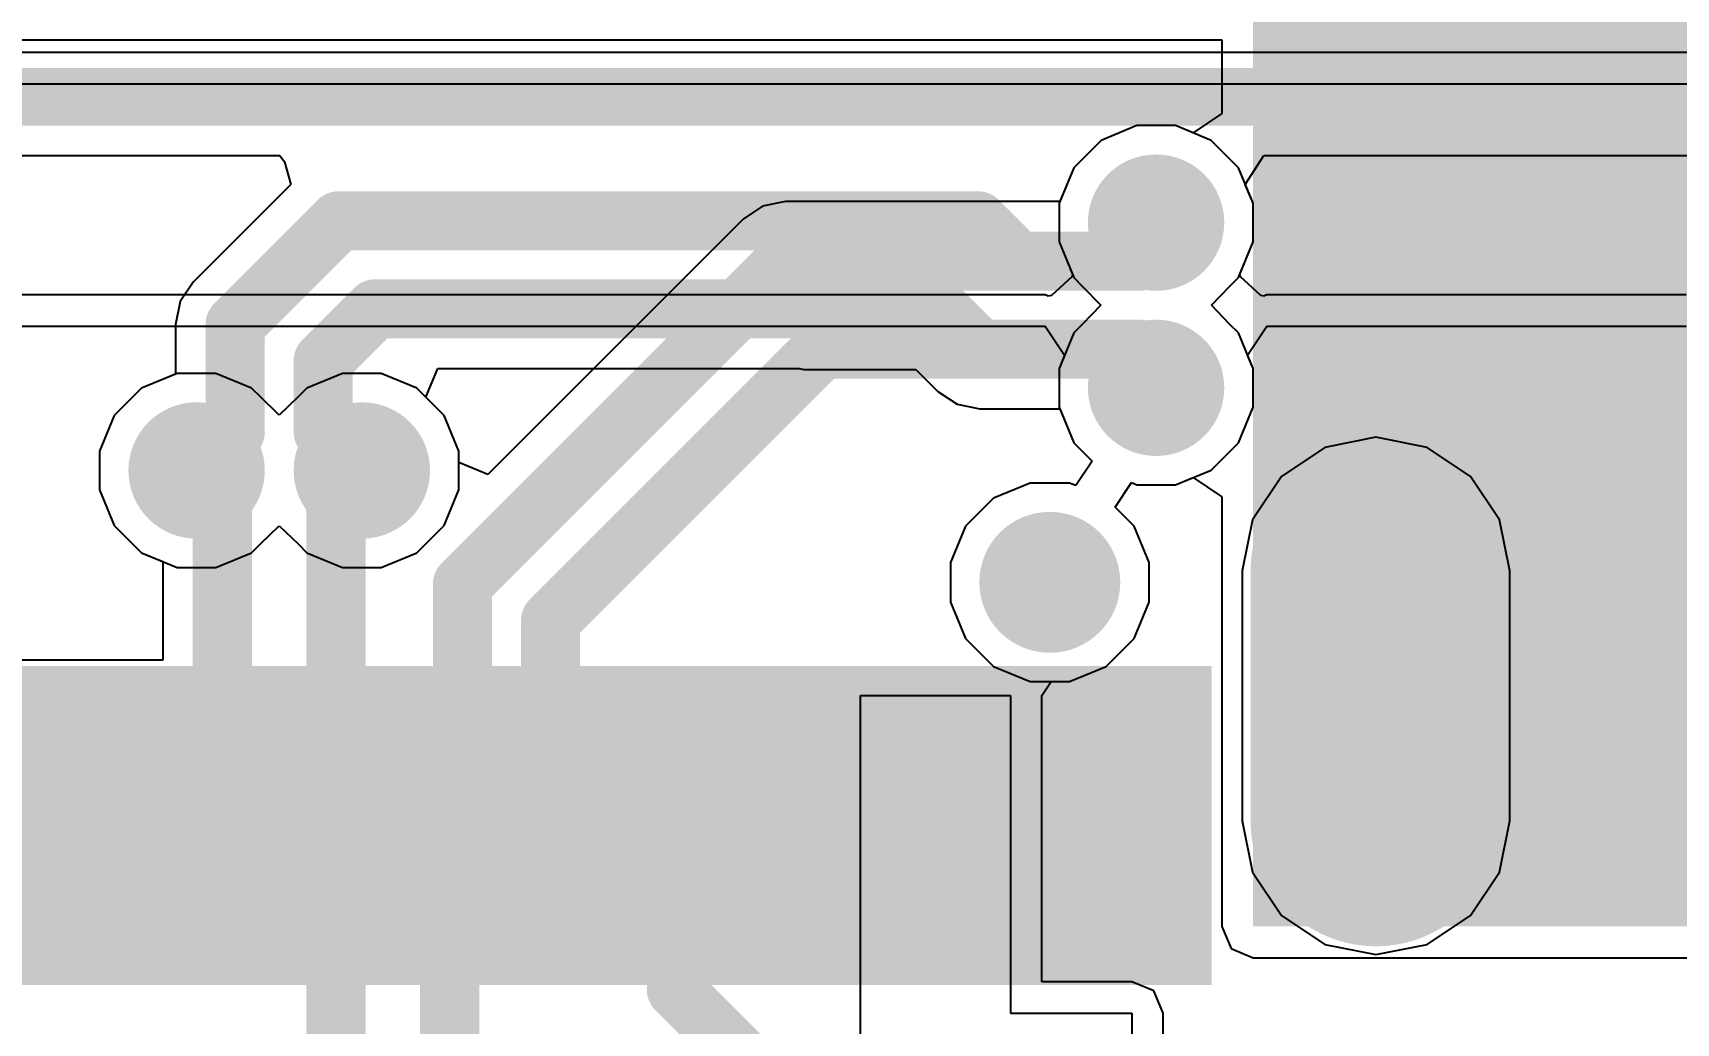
# Model space of a CAD drawing. Header units: inches. Extents: x -4.4 to 45.3, y -0.3 to 53.7.
# Drawn here: x 20.92 to 28.15, y 42.81 to 47.16 of the extents above; entities that cross this region are included whole.
import ezdxf

# ---------------------------------------------------------------- set-up
doc = ezdxf.new("R2010")
doc.units = ezdxf.units.IN
for name, color, linetype in [('Bottom Layer', 5, 'Continuous'), ('Bottom Solder', 6, 'Continuous'), ('Multi-Layer', 9, 'Continuous'), ('Pad Holes', 156, 'Continuous'), ('Signal_1', 16, 'Continuous'), ('Signal_2', 76, 'Continuous'), ('Top Layer', 1, 'Continuous'), ('Top Overlay', 2, 'Continuous'), ('Top Paste', 8, 'Continuous'), ('Top Solder', 216, 'Continuous'), ('Via Holes', 16, 'Continuous')]:
    doc.layers.add(name, color=color, linetype=linetype)
doc.styles.add('Arial', font='', dxfattribs={"height": 0.2})
doc.styles.get('Arial').set_extended_font_data('Arial')

# ---------------------------------------------------------------- blocks, each defined once
blk = doc.blocks.new('TYPE_C_31_M_12__32')
at = {"layer": 'Bottom Layer'}
h = blk.add_hatch(color=5, dxfattribs=at)
edge = h.paths.add_edge_path()
edge.add_arc((-4.325, 2.355), 0.45, 0, 180)
edge.add_line((-4.775, 2.355), (-4.775, 1.255))
edge.add_arc((-4.325, 1.255), 0.45, 180, 360)
edge.add_line((-3.875, 1.255), (-3.875, 2.355))
at = {"layer": 'Bottom Solder'}
h = blk.add_hatch(color=6, dxfattribs=at)
edge = h.paths.add_edge_path()
edge.add_arc((-4.325, 2.355), 0.5516, 0, 180)
edge.add_line((-4.8766, 2.355), (-4.8766, 1.255))
edge.add_arc((-4.325, 1.255), 0.5516, 180, 360)
edge.add_line((-3.7734, 1.255), (-3.7734, 2.355))
h = blk.add_hatch(color=6, dxfattribs=at)
edge = h.paths.add_edge_path()
edge.add_arc((-2.89, 1.305), 0.1016, 0, 360)
at = {"layer": 'Multi-Layer'}
h = blk.add_hatch(color=9, dxfattribs=at)
edge = h.paths.add_edge_path()
edge.add_arc((-4.325, 2.355), 0.45, 0, 180)
edge.add_line((-4.775, 2.355), (-4.775, 1.255))
edge.add_arc((-4.325, 1.255), 0.45, 180, 360)
edge.add_line((-3.875, 1.255), (-3.875, 2.355))
at = {"layer": 'Pad Holes'}
h = blk.add_hatch(color=7, dxfattribs=at)
edge = h.paths.add_edge_path()
edge.add_arc((-4.325, 1.255), 0.3, 180, 360)
edge.add_line((-4.025, 1.255), (-4.025, 2.355))
edge.add_arc((-4.325, 2.355), 0.3, 0, 180)
edge.add_line((-4.625, 2.355), (-4.625, 1.255))
h = blk.add_hatch(color=7, dxfattribs=at)
edge = h.paths.add_edge_path()
edge.add_arc((-2.89, 1.305), 0.31, 0, 360)
at = {"layer": 'Signal_1'}
h = blk.add_hatch(color=16, dxfattribs=at)
edge = h.paths.add_edge_path()
edge.add_arc((-4.325, 2.355), 0.45, 0, 180)
edge.add_line((-4.775, 2.355), (-4.775, 1.255))
edge.add_arc((-4.325, 1.255), 0.45, 180, 360)
edge.add_line((-3.875, 1.255), (-3.875, 2.355))
at = {"layer": 'Signal_2'}
h = blk.add_hatch(color=76, dxfattribs=at)
edge = h.paths.add_edge_path()
edge.add_arc((-4.325, 2.355), 0.45, 0, 180)
edge.add_line((-4.775, 2.355), (-4.775, 1.255))
edge.add_arc((-4.325, 1.255), 0.45, 180, 360)
edge.add_line((-3.875, 1.255), (-3.875, 2.355))
at = {"layer": 'Top Layer'}
for points in [[(-3.5, 2.975), (-2.9, 2.975), (-2.9, 1.775), (-3.5, 1.775)], [(-2.7, 2.975), (-2.1, 2.975), (-2.1, 1.775), (-2.7, 1.775)], [(-1.9, 2.975), (-1.6, 2.975), (-1.6, 1.775), (-1.9, 1.775)], [(-1.4, 2.975), (-1.1, 2.975), (-1.1, 1.775), (-1.4, 1.775)], [(-0.9, 2.975), (-0.6, 2.975), (-0.6, 1.775), (-0.9, 1.775)], [(-0.4, 2.975), (-0.1, 2.975), (-0.1, 1.775), (-0.4, 1.775)], [(0.4, 1.775), (0.1, 1.775), (0.1, 2.975), (0.4, 2.975)], [(0.9, 1.775), (0.6, 1.775), (0.6, 2.975), (0.9, 2.975)], [(1.4, 1.775), (1.1, 1.775), (1.1, 2.975), (1.4, 2.975)]]:
    blk.add_hatch(color=1, dxfattribs=at).paths.add_polyline_path(points)
h = blk.add_hatch(color=1, dxfattribs=at)
edge = h.paths.add_edge_path()
edge.add_arc((-4.325, 2.355), 0.45, 0, 180)
edge.add_line((-4.775, 2.355), (-4.775, 1.255))
edge.add_arc((-4.325, 1.255), 0.45, 180, 360)
edge.add_line((-3.875, 1.255), (-3.875, 2.355))
at = {"layer": 'Top Paste'}
for points in [[(-3.5, 2.975), (-2.9, 2.975), (-2.9, 1.775), (-3.5, 1.775)], [(-2.7, 2.975), (-2.1, 2.975), (-2.1, 1.775), (-2.7, 1.775)], [(-1.9, 2.975), (-1.6, 2.975), (-1.6, 1.775), (-1.9, 1.775)], [(-1.4, 2.975), (-1.1, 2.975), (-1.1, 1.775), (-1.4, 1.775)], [(-0.9, 2.975), (-0.6, 2.975), (-0.6, 1.775), (-0.9, 1.775)], [(-0.4, 2.975), (-0.1, 2.975), (-0.1, 1.775), (-0.4, 1.775)], [(0.4, 1.775), (0.1, 1.775), (0.1, 2.975), (0.4, 2.975)], [(0.9, 1.775), (0.6, 1.775), (0.6, 2.975), (0.9, 2.975)], [(1.4, 1.775), (1.1, 1.775), (1.1, 2.975), (1.4, 2.975)]]:
    blk.add_hatch(color=8, dxfattribs=at).paths.add_polyline_path(points)
at = {"layer": 'Top Solder'}
for points in [[(-3.6016, 3.0766), (-2.7984, 3.0766), (-2.7984, 1.6734), (-3.6016, 1.6734)], [(-2.8016, 3.0766), (-1.9984, 3.0766), (-1.9984, 1.6734), (-2.8016, 1.6734)], [(-2.0016, 3.0766), (-1.4984, 3.0766), (-1.4984, 1.6734), (-2.0016, 1.6734)], [(-1.5016, 3.0766), (-0.9984, 3.0766), (-0.9984, 1.6734), (-1.5016, 1.6734)], [(-1.0016, 3.0766), (-0.4984, 3.0766), (-0.4984, 1.6734), (-1.0016, 1.6734)], [(-0.5016, 3.0766), (0.0016, 3.0766), (0.0016, 1.6734), (-0.5016, 1.6734)], [(0.5016, 1.6734), (-0.0016, 1.6734), (-0.0016, 3.0766), (0.5016, 3.0766)], [(1.0016, 1.6734), (0.4984, 1.6734), (0.4984, 3.0766), (1.0016, 3.0766)], [(1.5016, 1.6734), (0.9984, 1.6734), (0.9984, 3.0766), (1.5016, 3.0766)], [(2.0016, 1.6734), (1.4984, 1.6734), (1.4984, 3.0766), (2.0016, 3.0766)]]:
    blk.add_hatch(color=216, dxfattribs=at).paths.add_polyline_path(points)
h = blk.add_hatch(color=216, dxfattribs=at)
edge = h.paths.add_edge_path()
edge.add_arc((-4.325, 2.355), 0.5516, 0, 180)
edge.add_line((-4.8766, 2.355), (-4.8766, 1.255))
edge.add_arc((-4.325, 1.255), 0.5516, 180, 360)
edge.add_line((-3.7734, 1.255), (-3.7734, 2.355))
h = blk.add_hatch(color=216, dxfattribs=at)
edge = h.paths.add_edge_path()
edge.add_arc((-2.89, 1.305), 0.1016, 0, 360)
at = {"layer": 'Top Overlay'}
blk.add_lwpolyline([(-4.4446, 0.4446, 0.127, 0.127, 0), (-4.4446, -1.181, 0.127, 0.127, 0)], format="xyseb", dxfattribs=at)
blk.add_lwpolyline([(-4.4763, 0.4446, 0.0635, 0.0635, 1), (-4.4128, 0.4446, 0.0635, 0.0635, 1)], format="xyseb", close=True, dxfattribs=at)
blk = doc.blocks.new('C___1206_79')
at = {"layer": 'Top Layer'}
for points in [[(-2.032, 0.889), (-0.508, 0.889), (-0.508, -0.889), (-2.032, -0.889)], [(0.508, 0.889), (2.032, 0.889), (2.032, -0.889), (0.508, -0.889)]]:
    blk.add_hatch(color=1, dxfattribs=at).paths.add_polyline_path(points)
at = {"layer": 'Top Paste'}
for points in [[(-2.032, 0.889), (-0.508, 0.889), (-0.508, -0.889), (-2.032, -0.889)], [(0.508, 0.889), (2.032, 0.889), (2.032, -0.889), (0.508, -0.889)]]:
    blk.add_hatch(color=8, dxfattribs=at).paths.add_polyline_path(points)
at = {"layer": 'Top Solder'}
for points in [[(-2.1336, 0.9906), (-0.4064, 0.9906), (-0.4064, -0.9906), (-2.1336, -0.9906)], [(0.4064, 0.9906), (2.1336, 0.9906), (2.1336, -0.9906), (0.4064, -0.9906)]]:
    blk.add_hatch(color=216, dxfattribs=at).paths.add_polyline_path(points)
at = {"layer": 'Top Overlay'}
for points in [[(-2.1336, 0.9906, 0.127, 0.127, 0), (-2.1336, -0.9906, 0.127, 0.127, 0)], [(-0.6096, 0.9906, 0.127, 0.127, 0), (-2.1336, 0.9906, 0.127, 0.127, 0)], [(2.1336, 0.9906, 0.127, 0.127, 0), (0.6096, 0.9906, 0.127, 0.127, 0)], [(2.1336, 0.9906, 0.127, 0.127, 0), (2.1336, -0.9906, 0.127, 0.127, 0)], [(-0.6096, -0.9906, 0.127, 0.127, 0), (-2.1336, -0.9906, 0.127, 0.127, 0)], [(2.1336, -0.9906, 0.127, 0.127, 0), (0.6096, -0.9906, 0.127, 0.127, 0)]]:
    blk.add_lwpolyline(points, format="xyseb", dxfattribs=at)
for points in [[(-2.16535, 0.9906, 0.0635, 0.0635, 1), (-2.10185, 0.9906, 0.0635, 0.0635, 1)], [(-2.16535, 0.9906, 0.0635, 0.0635, 1), (-2.10185, 0.9906, 0.0635, 0.0635, 1)], [(-0.64135, 0.9906, 0.0635, 0.0635, 1), (-0.57785, 0.9906, 0.0635, 0.0635, 1)], [(0.57785, 0.9906, 0.0635, 0.0635, 1), (0.64135, 0.9906, 0.0635, 0.0635, 1)], [(2.10185, 0.9906, 0.0635, 0.0635, 1), (2.16535, 0.9906, 0.0635, 0.0635, 1)], [(2.10185, 0.9906, 0.0635, 0.0635, 1), (2.16535, 0.9906, 0.0635, 0.0635, 1)], [(-2.16535, -0.9906, 0.0635, 0.0635, 1), (-2.10185, -0.9906, 0.0635, 0.0635, 1)], [(-2.16535, -0.9906, 0.0635, 0.0635, 1), (-2.10185, -0.9906, 0.0635, 0.0635, 1)], [(-0.64135, -0.9906, 0.0635, 0.0635, 1), (-0.57785, -0.9906, 0.0635, 0.0635, 1)], [(0.57785, -0.9906, 0.0635, 0.0635, 1), (0.64135, -0.9906, 0.0635, 0.0635, 1)], [(2.10185, -0.9906, 0.0635, 0.0635, 1), (2.16535, -0.9906, 0.0635, 0.0635, 1)], [(2.10185, -0.9906, 0.0635, 0.0635, 1), (2.16535, -0.9906, 0.0635, 0.0635, 1)]]:
    blk.add_lwpolyline(points, format="xyseb", close=True, dxfattribs=at)

msp = doc.modelspace()

# ---------------------------------------------------------------- hatches: boundary and pattern name
at = {"layer": 'Bottom Layer'}
h = msp.add_hatch(color=5, dxfattribs=at)
edge = h.paths.add_edge_path()
edge.add_arc((25.862, 46.328), 0.3, 0, 360)
h = msp.add_hatch(color=5, dxfattribs=at)
edge = h.paths.add_edge_path()
edge.add_arc((25.862, 45.601), 0.3, 0, 360)
h = msp.add_hatch(color=5, dxfattribs=at)
edge = h.paths.add_edge_path()
edge.add_arc((21.6409, 45.2374), 0.3, 0, 360)
h = msp.add_hatch(color=5, dxfattribs=at)
edge = h.paths.add_edge_path()
edge.add_arc((22.3679, 45.2374), 0.3, 0, 360)
at = {"layer": 'Signal_1'}
h = msp.add_hatch(color=16, dxfattribs=at)
edge = h.paths.add_edge_path()
edge.add_arc((25.862, 46.328), 0.3, 0, 360)
h = msp.add_hatch(color=16, dxfattribs=at)
edge = h.paths.add_edge_path()
edge.add_arc((25.862, 45.601), 0.3, 0, 360)
h = msp.add_hatch(color=16, dxfattribs=at)
edge = h.paths.add_edge_path()
edge.add_arc((21.6409, 45.2374), 0.3, 0, 360)
h = msp.add_hatch(color=16, dxfattribs=at)
edge = h.paths.add_edge_path()
edge.add_arc((22.3679, 45.2374), 0.3, 0, 360)
at = {"layer": 'Signal_2'}
h = msp.add_hatch(color=76, dxfattribs=at)
edge = h.paths.add_edge_path()
edge.add_arc((25.862, 46.328), 0.3, 0, 360)
h = msp.add_hatch(color=76, dxfattribs=at)
edge = h.paths.add_edge_path()
edge.add_arc((25.862, 45.601), 0.3, 0, 360)
h = msp.add_hatch(color=76, dxfattribs=at)
edge = h.paths.add_edge_path()
edge.add_arc((21.6409, 45.2374), 0.3, 0, 360)
h = msp.add_hatch(color=76, dxfattribs=at)
edge = h.paths.add_edge_path()
edge.add_arc((22.3679, 45.2374), 0.3, 0, 360)
at = {"layer": 'Top Layer'}
msp.add_hatch(color=1, dxfattribs=at).paths.add_polyline_path([(26.289, 43.2308), (29.1846, 43.2308), (29.1846, 49.3776), (26.289, 49.3776)])
h = msp.add_hatch(color=1, dxfattribs=at)
edge = h.paths.add_edge_path()
edge.add_arc((25.862, 46.328), 0.3, 0, 360)
h = msp.add_hatch(color=1, dxfattribs=at)
edge = h.paths.add_edge_path()
edge.add_arc((25.862, 45.601), 0.3, 0, 360)
h = msp.add_hatch(color=1, dxfattribs=at)
edge = h.paths.add_edge_path()
edge.add_arc((21.6409, 45.2374), 0.3, 0, 360)
h = msp.add_hatch(color=1, dxfattribs=at)
edge = h.paths.add_edge_path()
edge.add_arc((22.3679, 45.2374), 0.3, 0, 360)
at = {"layer": 'Via Holes'}
h = msp.add_hatch(color=7, dxfattribs=at)
edge = h.paths.add_edge_path()
edge.add_arc((25.862, 46.328), 0.15, 0, 360)
h = msp.add_hatch(color=7, dxfattribs=at)
edge = h.paths.add_edge_path()
edge.add_arc((25.862, 45.601), 0.15, 0, 360)
h = msp.add_hatch(color=7, dxfattribs=at)
edge = h.paths.add_edge_path()
edge.add_arc((21.6409, 45.2374), 0.15, 0, 360)
h = msp.add_hatch(color=7, dxfattribs=at)
edge = h.paths.add_edge_path()
edge.add_arc((22.3679, 45.2374), 0.15, 0, 360)

# ---------------------------------------------------------------- linework, layer by layer
at = {"layer": 'Bottom Layer'}
for p, q in [((17.6776, 46.623), (22.0076, 46.623)), ((22.0076, 46.623), (22.0273, 46.5956)), ((22.0273, 46.5956), (22.0555, 46.496)), ((26.2546, 46.496), (26.3368, 46.623)), ((26.3368, 46.623), (35.0202, 46.623)), ((22.0555, 46.496), (21.6253, 46.0659)), ((26.289, 46.4129), (26.2546, 46.496)), ((26.289, 46.243), (26.289, 46.4129)), ((26.224, 46.0861), (26.289, 46.243)), ((21.6253, 46.0659), (21.5685, 45.9808)), ((26.1853, 46.0474), (26.224, 46.0861)), ((21.5685, 45.9808), (21.5485, 45.8804)), ((26.1053, 45.9645), (26.1853, 46.0474)), ((26.1853, 45.8815), (26.1053, 45.9645)), ((21.5485, 45.8804), (21.5485, 45.6613)), ((26.224, 45.8428), (26.1853, 45.8815)), ((26.289, 45.6859), (26.224, 45.8428)), ((21.5485, 45.6613), (21.399, 45.5994)), ((22.6498, 45.5594), (22.7024, 45.6864)), ((22.7024, 45.6864), (24.2916, 45.6864)), ((24.2916, 45.6864), (24.3118, 45.6824)), ((24.3118, 45.6824), (24.3118, 45.6824)), ((24.3118, 45.6824), (24.8048, 45.6824)), ((24.8048, 45.6824), (24.9017, 45.5854)), ((26.289, 45.516), (26.289, 45.6859)), ((21.399, 45.5994), (21.2789, 45.4793)), ((22.7299, 45.4793), (22.6498, 45.5594)), ((24.9017, 45.5854), (24.9868, 45.5286)), ((21.2789, 45.4793), (21.2139, 45.3223)), ((22.7949, 45.3223), (22.7299, 45.4793)), ((24.9868, 45.5286), (25.0872, 45.5086)), ((25.0872, 45.5086), (25.4381, 45.5086)), ((25.4381, 45.5086), (25.5, 45.3591)), ((26.224, 45.3591), (26.289, 45.516)), ((25.5, 45.3591), (25.5806, 45.2786)), ((26.1039, 45.239), (26.224, 45.3591)), ((26.6043, 45.3387), (26.4134, 45.2112)), ((26.8294, 45.3835), (26.6043, 45.3387)), ((27.0545, 45.3387), (26.8294, 45.3835)), ((27.2454, 45.2112), (27.0545, 45.3387)), ((21.2139, 45.3223), (21.2139, 45.1525)), ((22.7949, 45.1525), (22.7949, 45.3223)), ((25.5806, 45.2786), (25.5086, 45.1709)), ((25.6815, 45.0761), (25.7535, 45.1838)), ((25.7535, 45.1838), (25.7771, 45.174)), ((25.947, 45.174), (26.1039, 45.239)), ((26.4134, 45.2112), (26.2859, 45.0203)), ((27.3729, 45.0203), (27.2454, 45.2112)), ((21.2139, 45.1525), (21.2789, 44.9955)), ((22.7299, 44.9955), (22.7949, 45.1525)), ((25.1469, 45.1157), (25.0239, 44.9927)), ((25.3075, 45.1822), (25.1469, 45.1157)), ((25.4813, 45.1822), (25.3075, 45.1822)), ((25.5086, 45.1709), (25.4813, 45.1822)), ((25.7771, 45.174), (25.947, 45.174)), ((25.7649, 44.9927), (25.6815, 45.0761)), ((21.2789, 44.9955), (21.399, 44.8754)), ((21.9214, 44.9141), (22.0044, 44.9941)), ((22.0044, 44.9941), (22.0874, 44.9141)), ((22.6098, 44.8754), (22.7299, 44.9955)), ((25.0239, 44.9927), (24.9574, 44.8321)), ((25.8314, 44.8321), (25.7649, 44.9927)), ((26.2859, 45.0203), (26.2411, 44.7952)), ((27.4177, 44.7952), (27.3729, 45.0203)), ((21.8828, 44.8754), (21.9214, 44.9141)), ((22.0874, 44.9141), (22.126, 44.8754)), ((21.399, 44.8754), (21.556, 44.8104)), ((21.7258, 44.8104), (21.8828, 44.8754)), ((22.126, 44.8754), (22.283, 44.8104)), ((22.4528, 44.8104), (22.6098, 44.8754)), ((24.9574, 44.8321), (24.9574, 44.6583)), ((25.8314, 44.6583), (25.8314, 44.8321)), ((21.556, 44.8104), (21.7258, 44.8104)), ((22.283, 44.8104), (22.4528, 44.8104)), ((26.2411, 44.7952), (26.2411, 43.6952)), ((27.4177, 43.6952), (27.4177, 44.7952)), ((24.9574, 44.6583), (25.0239, 44.4977)), ((25.7649, 44.4977), (25.8314, 44.6583)), ((25.0239, 44.4977), (25.1469, 44.3747)), ((25.642, 44.3747), (25.7649, 44.4977)), ((25.1469, 44.3747), (25.3075, 44.3082)), ((25.4813, 44.3082), (25.642, 44.3747)), ((25.3075, 44.3082), (25.4813, 44.3082)), ((26.2411, 43.6952), (26.2859, 43.4701)), ((27.3729, 43.4701), (27.4177, 43.6952)), ((26.2859, 43.4701), (26.4134, 43.2792)), ((27.2454, 43.2792), (27.3729, 43.4701)), ((26.4134, 43.2792), (26.6043, 43.1517)), ((27.0545, 43.1517), (27.2454, 43.2792)), ((26.6043, 43.1517), (26.8294, 43.1069)), ((26.8294, 43.1069), (27.0545, 43.1517))]:
    msp.add_line(p, q, dxfattribs=at)
for points in [[(17.5704, 46.882, 0.254, 0.254, 0), (35.0202, 46.882, 0.254, 0.254, 0)], [(21.8107, 45.8804, 0.2603, 0.2603, 0), (22.2662, 46.3359, 0.2603, 0.2603, 0)], [(22.2662, 46.3359, 0.2603, 0.2603, 0), (25.0778, 46.3359, 0.2603, 0.2603, 0)], [(25.0778, 46.3359, 0.2603, 0.2603, 0), (25.2516, 46.1622, 0.2603, 0.2603, 0)], [(25.6922, 46.1581, 0.2603, 0.2603, 0), (25.862, 46.328, 0.2603, 0.2603, 0)], [(25.2476, 46.1581, 0.2603, 0.2603, 0), (25.2516, 46.1622, 0.2603, 0.2603, 0)], [(25.2476, 46.1581, 0.2603, 0.2603, 0), (25.6922, 46.1581, 0.2603, 0.2603, 0)], [(22.1981, 45.72, 0.2603, 0.2603, 0), (22.4267, 45.9486, 0.2603, 0.2603, 0)], [(22.4267, 45.9486, 0.2603, 0.2603, 0), (24.3078, 45.9486, 0.2603, 0.2603, 0)], [(24.3078, 45.9486, 0.2603, 0.2603, 0), (24.3118, 45.9446, 0.2603, 0.2603, 0)], [(24.3118, 45.9446, 0.2603, 0.2603, 0), (24.9134, 45.9446, 0.2603, 0.2603, 0)], [(24.9134, 45.9446, 0.2603, 0.2603, 0), (25.0872, 45.7708, 0.2603, 0.2603, 0)], [(21.8107, 45.4072, 0.2603, 0.2603, 0), (21.8107, 45.8804, 0.2603, 0.2603, 0)], [(22.1981, 45.4072, 0.2603, 0.2603, 0), (22.1981, 45.72, 0.2603, 0.2603, 0)], [(25.0872, 45.7708, 0.2603, 0.2603, 0), (25.6922, 45.7708, 0.2603, 0.2603, 0)], [(25.6922, 45.7708, 0.2603, 0.2603, 0), (25.862, 45.601, 0.2603, 0.2603, 0)], [(21.6409, 45.2374, 0.2603, 0.2603, 0), (21.8107, 45.4072, 0.2603, 0.2603, 0)], [(22.1981, 45.4072, 0.2603, 0.2603, 0), (22.3679, 45.2374, 0.2603, 0.2603, 0)]]:
    msp.add_lwpolyline(points, format="xyseb", dxfattribs=at)
for points in [[(22.2012, 46.3359, 0.1302, 0.1302, 1), (22.3313, 46.3359, 0.1302, 0.1302, 1)], [(22.2012, 46.3359, 0.1302, 0.1302, 1), (22.3313, 46.3359, 0.1302, 0.1302, 1)], [(25.0128, 46.3359, 0.1302, 0.1302, 1), (25.1429, 46.3359, 0.1302, 0.1302, 1)], [(25.0128, 46.3359, 0.1302, 0.1302, 1), (25.1429, 46.3359, 0.1302, 0.1302, 1)], [(25.7969, 46.328, 0.1302, 0.1302, 1), (25.9271, 46.328, 0.1302, 0.1302, 1)], [(25.1825, 46.1581, 0.1302, 0.1302, 1), (25.3127, 46.1581, 0.1302, 0.1302, 1)], [(25.1825, 46.1581, 0.1302, 0.1302, 1), (25.3127, 46.1581, 0.1302, 0.1302, 1)], [(25.1865, 46.1622, 0.1302, 0.1302, 1), (25.3167, 46.1622, 0.1302, 0.1302, 1)], [(25.1865, 46.1622, 0.1302, 0.1302, 1), (25.3167, 46.1622, 0.1302, 0.1302, 1)], [(25.6271, 46.1581, 0.1302, 0.1302, 1), (25.7573, 46.1581, 0.1302, 0.1302, 1)], [(25.6271, 46.1581, 0.1302, 0.1302, 1), (25.7573, 46.1581, 0.1302, 0.1302, 1)], [(22.3616, 45.9486, 0.1302, 0.1302, 1), (22.4918, 45.9486, 0.1302, 0.1302, 1)], [(22.3616, 45.9486, 0.1302, 0.1302, 1), (22.4918, 45.9486, 0.1302, 0.1302, 1)], [(24.2427, 45.9486, 0.1302, 0.1302, 1), (24.3729, 45.9486, 0.1302, 0.1302, 1)], [(24.2427, 45.9486, 0.1302, 0.1302, 1), (24.3729, 45.9486, 0.1302, 0.1302, 1)], [(24.2467, 45.9446, 0.1302, 0.1302, 1), (24.3769, 45.9446, 0.1302, 0.1302, 1)], [(24.2467, 45.9446, 0.1302, 0.1302, 1), (24.3769, 45.9446, 0.1302, 0.1302, 1)], [(24.8483, 45.9446, 0.1302, 0.1302, 1), (24.9785, 45.9446, 0.1302, 0.1302, 1)], [(24.8483, 45.9446, 0.1302, 0.1302, 1), (24.9785, 45.9446, 0.1302, 0.1302, 1)], [(21.7457, 45.8804, 0.1302, 0.1302, 1), (21.8758, 45.8804, 0.1302, 0.1302, 1)], [(21.7457, 45.8804, 0.1302, 0.1302, 1), (21.8758, 45.8804, 0.1302, 0.1302, 1)], [(22.133, 45.72, 0.1302, 0.1302, 1), (22.2632, 45.72, 0.1302, 0.1302, 1)], [(22.133, 45.72, 0.1302, 0.1302, 1), (22.2632, 45.72, 0.1302, 0.1302, 1)], [(25.0221, 45.7708, 0.1302, 0.1302, 1), (25.1522, 45.7708, 0.1302, 0.1302, 1)], [(25.0221, 45.7708, 0.1302, 0.1302, 1), (25.1522, 45.7708, 0.1302, 0.1302, 1)], [(25.6271, 45.7708, 0.1302, 0.1302, 1), (25.7573, 45.7708, 0.1302, 0.1302, 1)], [(25.6271, 45.7708, 0.1302, 0.1302, 1), (25.7573, 45.7708, 0.1302, 0.1302, 1)], [(25.7969, 45.601, 0.1302, 0.1302, 1), (25.9271, 45.601, 0.1302, 0.1302, 1)], [(21.7457, 45.4072, 0.1302, 0.1302, 1), (21.8758, 45.4072, 0.1302, 0.1302, 1)], [(21.7457, 45.4072, 0.1302, 0.1302, 1), (21.8758, 45.4072, 0.1302, 0.1302, 1)], [(22.133, 45.4072, 0.1302, 0.1302, 1), (22.2632, 45.4072, 0.1302, 0.1302, 1)], [(22.133, 45.4072, 0.1302, 0.1302, 1), (22.2632, 45.4072, 0.1302, 0.1302, 1)], [(21.5758, 45.2374, 0.1302, 0.1302, 1), (21.706, 45.2374, 0.1302, 0.1302, 1)], [(22.3028, 45.2374, 0.1302, 0.1302, 1), (22.433, 45.2374, 0.1302, 0.1302, 1)]]:
    msp.add_lwpolyline(points, format="xyseb", close=True, dxfattribs=at)
at = {"layer": 'Signal_1'}
for p, q in [((33.3136, 47.0767), (11.2636, 47.0767)), ((11.0369, 46.9392), (42.4532, 46.9392)), ((25.7771, 46.755), (25.6201, 46.69)), ((25.947, 46.755), (25.7771, 46.755)), ((26.1039, 46.69), (25.947, 46.755)), ((25.6201, 46.69), (25.5, 46.5698)), ((26.224, 46.5698), (26.1039, 46.69)), ((25.5, 46.5698), (25.435, 46.4129)), ((26.289, 46.4129), (26.224, 46.5698)), ((25.435, 46.4129), (25.435, 46.243)), ((26.289, 46.243), (26.289, 46.4129)), ((25.435, 46.243), (25.5, 46.0861)), ((26.224, 46.0861), (26.289, 46.243)), ((25.5, 46.0861), (25.5387, 46.0474)), ((26.1853, 46.0474), (26.224, 46.0861)), ((25.5387, 46.0474), (25.6187, 45.9645)), ((26.1053, 45.9645), (26.1853, 46.0474)), ((25.6187, 45.9645), (25.5387, 45.8815)), ((26.1853, 45.8815), (26.1053, 45.9645)), ((25.5, 45.8428), (25.435, 45.6859)), ((25.5387, 45.8815), (25.5, 45.8428)), ((26.224, 45.8428), (26.1853, 45.8815)), ((26.289, 45.6859), (26.224, 45.8428)), ((21.556, 45.6644), (21.399, 45.5994)), ((21.7258, 45.6644), (21.556, 45.6644)), ((21.8828, 45.5994), (21.7258, 45.6644)), ((22.283, 45.6644), (22.126, 45.5994)), ((22.4528, 45.6644), (22.283, 45.6644)), ((22.6098, 45.5994), (22.4528, 45.6644)), ((25.435, 45.6859), (25.435, 45.516)), ((26.289, 45.516), (26.289, 45.6859)), ((21.399, 45.5994), (21.2789, 45.4793)), ((21.9214, 45.5607), (21.8828, 45.5994)), ((22.0044, 45.4807), (21.9214, 45.5607)), ((22.0874, 45.5607), (22.0044, 45.4807)), ((22.126, 45.5994), (22.0874, 45.5607)), ((22.7299, 45.4793), (22.6098, 45.5994)), ((21.2789, 45.4793), (21.2139, 45.3223)), ((22.7949, 45.3223), (22.7299, 45.4793)), ((25.435, 45.516), (25.5, 45.3591)), ((26.224, 45.3591), (26.289, 45.516)), ((25.5, 45.3591), (25.5806, 45.2786)), ((26.1039, 45.239), (26.224, 45.3591)), ((26.6043, 45.3387), (26.4134, 45.2112)), ((26.8294, 45.3835), (26.6043, 45.3387)), ((27.0545, 45.3387), (26.8294, 45.3835)), ((27.2454, 45.2112), (27.0545, 45.3387)), ((21.2139, 45.3223), (21.2139, 45.1525)), ((22.7949, 45.1525), (22.7949, 45.3223)), ((25.5806, 45.2786), (25.5086, 45.1709)), ((25.6815, 45.0761), (25.7535, 45.1838)), ((25.7535, 45.1838), (25.7771, 45.174)), ((25.947, 45.174), (26.1039, 45.239)), ((26.4134, 45.2112), (26.2859, 45.0203)), ((27.3729, 45.0203), (27.2454, 45.2112)), ((21.2139, 45.1525), (21.2789, 44.9955)), ((22.7299, 44.9955), (22.7949, 45.1525)), ((25.1469, 45.1157), (25.0239, 44.9927)), ((25.3075, 45.1822), (25.1469, 45.1157)), ((25.4813, 45.1822), (25.3075, 45.1822)), ((25.5086, 45.1709), (25.4813, 45.1822)), ((25.7771, 45.174), (25.947, 45.174)), ((25.7649, 44.9927), (25.6815, 45.0761)), ((21.2789, 44.9955), (21.399, 44.8754)), ((21.9214, 44.9141), (22.0044, 44.9941)), ((22.0044, 44.9941), (22.0874, 44.9141)), ((22.6098, 44.8754), (22.7299, 44.9955)), ((25.0239, 44.9927), (24.9574, 44.8321)), ((25.8314, 44.8321), (25.7649, 44.9927)), ((26.2859, 45.0203), (26.2411, 44.7952)), ((27.4177, 44.7952), (27.3729, 45.0203)), ((21.8828, 44.8754), (21.9214, 44.9141)), ((22.0874, 44.9141), (22.126, 44.8754)), ((21.399, 44.8754), (21.556, 44.8104)), ((21.7258, 44.8104), (21.8828, 44.8754)), ((22.126, 44.8754), (22.283, 44.8104)), ((22.4528, 44.8104), (22.6098, 44.8754)), ((24.9574, 44.8321), (24.9574, 44.6583)), ((25.8314, 44.6583), (25.8314, 44.8321)), ((21.556, 44.8104), (21.7258, 44.8104)), ((22.283, 44.8104), (22.4528, 44.8104)), ((26.2411, 44.7952), (26.2411, 43.6952)), ((27.4177, 43.6952), (27.4177, 44.7952)), ((24.9574, 44.6583), (25.0239, 44.4977)), ((25.7649, 44.4977), (25.8314, 44.6583)), ((25.0239, 44.4977), (25.1469, 44.3747)), ((25.642, 44.3747), (25.7649, 44.4977)), ((25.1469, 44.3747), (25.3075, 44.3082)), ((25.4813, 44.3082), (25.642, 44.3747)), ((25.3075, 44.3082), (25.4813, 44.3082)), ((26.2411, 43.6952), (26.2859, 43.4701)), ((27.3729, 43.4701), (27.4177, 43.6952)), ((26.2859, 43.4701), (26.4134, 43.2792)), ((27.2454, 43.2792), (27.3729, 43.4701)), ((26.4134, 43.2792), (26.6043, 43.1517)), ((27.0545, 43.1517), (27.2454, 43.2792)), ((26.6043, 43.1517), (26.8294, 43.1069)), ((26.8294, 43.1069), (27.0545, 43.1517))]:
    msp.add_line(p, q, dxfattribs=at)
at = {"layer": 'Signal_2'}
for p, q in [((25.7771, 46.755), (25.6201, 46.69)), ((25.947, 46.755), (25.7771, 46.755)), ((26.1039, 46.69), (25.947, 46.755)), ((25.6201, 46.69), (25.5, 46.5698)), ((26.224, 46.5698), (26.1039, 46.69)), ((25.5, 46.5698), (25.435, 46.4129)), ((26.289, 46.4129), (26.224, 46.5698)), ((25.435, 46.4129), (25.435, 46.243)), ((26.289, 46.243), (26.289, 46.4129)), ((25.435, 46.243), (25.4953, 46.0974)), ((26.2287, 46.0974), (26.289, 46.243)), ((25.491, 46.0893), (25.4016, 46.0072)), ((25.4953, 46.0974), (25.491, 46.0893)), ((26.233, 46.0893), (26.2287, 46.0974)), ((26.3224, 46.0072), (26.233, 46.0893)), ((25.3748, 46.0099), (11.7094, 46.0099)), ((25.3878, 46.0045), (25.3748, 46.0099)), ((25.4016, 46.0072), (25.3878, 46.0045)), ((26.3362, 46.0045), (26.3224, 46.0072)), ((26.3492, 46.0099), (26.3362, 46.0045)), ((28.194, 46.0099), (26.3492, 46.0099)), ((11.7094, 45.8724), (25.3748, 45.8724)), ((25.3748, 45.8724), (25.4597, 45.7454)), ((26.2644, 45.7454), (26.3492, 45.8724)), ((26.3492, 45.8724), (28.194, 45.8724)), ((25.4597, 45.7454), (25.435, 45.6859)), ((26.289, 45.6859), (26.2644, 45.7454)), ((21.556, 45.6644), (21.399, 45.5994)), ((21.7258, 45.6644), (21.556, 45.6644)), ((21.8828, 45.5994), (21.7258, 45.6644)), ((22.283, 45.6644), (22.126, 45.5994)), ((22.4528, 45.6644), (22.283, 45.6644)), ((22.6098, 45.5994), (22.4528, 45.6644)), ((25.435, 45.6859), (25.435, 45.516)), ((26.289, 45.516), (26.289, 45.6859)), ((21.399, 45.5994), (21.2789, 45.4793)), ((21.9214, 45.5607), (21.8828, 45.5994)), ((22.0044, 45.4807), (21.9214, 45.5607)), ((22.0874, 45.5607), (22.0044, 45.4807)), ((22.126, 45.5994), (22.0874, 45.5607)), ((22.7299, 45.4793), (22.6098, 45.5994)), ((21.2789, 45.4793), (21.2139, 45.3223)), ((22.7949, 45.3223), (22.7299, 45.4793)), ((25.435, 45.516), (25.5, 45.3591)), ((26.224, 45.3591), (26.289, 45.516)), ((25.5, 45.3591), (25.5806, 45.2786)), ((26.1039, 45.239), (26.224, 45.3591)), ((26.6043, 45.3387), (26.4134, 45.2112)), ((26.8294, 45.3835), (26.6043, 45.3387)), ((27.0545, 45.3387), (26.8294, 45.3835)), ((27.2454, 45.2112), (27.0545, 45.3387)), ((21.2139, 45.3223), (21.2139, 45.1525)), ((22.7949, 45.1525), (22.7949, 45.3223)), ((25.5806, 45.2786), (25.5086, 45.1709)), ((25.6815, 45.0761), (25.7535, 45.1838)), ((25.7535, 45.1838), (25.7771, 45.174)), ((25.947, 45.174), (26.1039, 45.239)), ((26.4134, 45.2112), (26.2859, 45.0203)), ((27.3729, 45.0203), (27.2454, 45.2112)), ((21.2139, 45.1525), (21.2789, 44.9955)), ((22.7299, 44.9955), (22.7949, 45.1525)), ((25.1469, 45.1157), (25.0239, 44.9927)), ((25.3075, 45.1822), (25.1469, 45.1157)), ((25.4813, 45.1822), (25.3075, 45.1822)), ((25.5086, 45.1709), (25.4813, 45.1822)), ((25.7771, 45.174), (25.947, 45.174)), ((25.7649, 44.9927), (25.6815, 45.0761)), ((21.2789, 44.9955), (21.399, 44.8754)), ((21.9214, 44.9141), (22.0044, 44.9941)), ((22.0044, 44.9941), (22.0874, 44.9141)), ((22.6098, 44.8754), (22.7299, 44.9955)), ((25.0239, 44.9927), (24.9574, 44.8321)), ((25.8314, 44.8321), (25.7649, 44.9927)), ((26.2859, 45.0203), (26.2411, 44.7952)), ((27.4177, 44.7952), (27.3729, 45.0203)), ((21.8828, 44.8754), (21.9214, 44.9141)), ((22.0874, 44.9141), (22.126, 44.8754)), ((21.399, 44.8754), (21.556, 44.8104)), ((21.7258, 44.8104), (21.8828, 44.8754)), ((22.126, 44.8754), (22.283, 44.8104)), ((22.4528, 44.8104), (22.6098, 44.8754)), ((24.9574, 44.8321), (24.9574, 44.6583)), ((25.8314, 44.6583), (25.8314, 44.8321)), ((21.556, 44.8104), (21.7258, 44.8104)), ((22.283, 44.8104), (22.4528, 44.8104)), ((26.2411, 44.7952), (26.2411, 43.6952)), ((27.4177, 43.6952), (27.4177, 44.7952)), ((24.9574, 44.6583), (25.0239, 44.4977)), ((25.7649, 44.4977), (25.8314, 44.6583)), ((25.0239, 44.4977), (25.1469, 44.3747)), ((25.642, 44.3747), (25.7649, 44.4977)), ((25.1469, 44.3747), (25.3075, 44.3082)), ((25.4813, 44.3082), (25.642, 44.3747)), ((25.3075, 44.3082), (25.4813, 44.3082)), ((26.2411, 43.6952), (26.2859, 43.4701)), ((27.3729, 43.4701), (27.4177, 43.6952)), ((26.2859, 43.4701), (26.4134, 43.2792)), ((27.2454, 43.2792), (27.3729, 43.4701)), ((26.4134, 43.2792), (26.6043, 43.1517)), ((27.0545, 43.1517), (27.2454, 43.2792)), ((26.6043, 43.1517), (26.8294, 43.1069)), ((26.8294, 43.1069), (27.0545, 43.1517))]:
    msp.add_line(p, q, dxfattribs=at)
at = {"layer": 'Top Layer'}
for p, q in [((18.8827, 47.1319), (26.1516, 47.1319)), ((26.1516, 47.1319), (26.1516, 46.8077)), ((26.1516, 46.8077), (26.0245, 46.7228)), ((25.7771, 46.755), (25.6201, 46.69)), ((25.947, 46.755), (25.7771, 46.755)), ((26.0245, 46.7228), (25.947, 46.755)), ((25.6201, 46.69), (25.5, 46.5698)), ((25.5, 46.5698), (25.4381, 46.4204)), ((24.2314, 46.4204), (24.1311, 46.4004)), ((25.4381, 46.4204), (24.2314, 46.4204)), ((24.046, 46.3436), (22.9219, 45.2194)), ((24.1311, 46.4004), (24.046, 46.3436)), ((21.556, 45.6644), (21.399, 45.5994)), ((21.7258, 45.6644), (21.556, 45.6644)), ((21.8828, 45.5994), (21.7258, 45.6644)), ((22.283, 45.6644), (22.126, 45.5994)), ((22.4528, 45.6644), (22.283, 45.6644)), ((22.6098, 45.5994), (22.4528, 45.6644)), ((21.399, 45.5994), (21.2789, 45.4793)), ((21.9214, 45.5607), (21.8828, 45.5994)), ((22.0044, 45.4807), (21.9214, 45.5607)), ((22.0874, 45.5607), (22.0044, 45.4807)), ((22.126, 45.5994), (22.0874, 45.5607)), ((22.7299, 45.4793), (22.6098, 45.5994)), ((21.2789, 45.4793), (21.2139, 45.3223)), ((22.7949, 45.3223), (22.7299, 45.4793)), ((21.2139, 45.3223), (21.2139, 45.1525)), ((22.7949, 45.272), (22.7949, 45.3223)), ((22.9219, 45.2194), (22.7949, 45.272)), ((25.6815, 45.0761), (25.7535, 45.1838)), ((25.7535, 45.1838), (25.7771, 45.174)), ((25.947, 45.174), (26.0245, 45.2061)), ((26.0245, 45.2061), (26.1516, 45.1213)), ((21.2139, 45.1525), (21.2789, 44.9955)), ((25.7771, 45.174), (25.947, 45.174)), ((26.1516, 45.1213), (26.1516, 43.2308)), ((25.7649, 44.9927), (25.6815, 45.0761)), ((21.2789, 44.9955), (21.399, 44.8754)), ((25.8314, 44.8321), (25.7649, 44.9927)), ((21.399, 44.8754), (21.4922, 44.8368)), ((21.4922, 44.8368), (21.4922, 44.4022)), ((25.8314, 44.6583), (25.8314, 44.8321)), ((25.7649, 44.4977), (25.8314, 44.6583)), ((25.642, 44.3747), (25.7649, 44.4977)), ((21.4922, 44.4022), (20.465, 44.4022)), ((25.4813, 44.3082), (25.642, 44.3747)), ((24.5618, 42.5048), (24.5618, 44.2468)), ((24.5618, 44.2468), (25.2222, 44.2468)), ((25.2222, 44.2468), (25.2222, 42.8498)), ((25.3597, 44.2468), (25.4007, 44.3082)), ((25.3597, 42.9873), (25.3597, 44.2468)), ((25.4007, 44.3082), (25.4813, 44.3082)), ((26.1516, 43.2308), (26.1918, 43.1336)), ((26.1918, 43.1336), (26.289, 43.0933)), ((26.289, 43.0933), (29.1846, 43.0933)), ((25.7556, 42.9873), (25.3597, 42.9873)), ((25.8528, 42.947), (25.7556, 42.9873)), ((25.8931, 42.8498), (25.8528, 42.947)), ((25.2222, 42.8498), (25.7556, 42.8498)), ((25.7556, 42.8498), (25.7556, 41.1988)), ((25.8931, 41.7668), (25.8931, 42.8498))]:
    msp.add_line(p, q, dxfattribs=at)
for points in [[(26.8294, 44.2452, 0.635, 0.635, 0), (26.8294, 48.3062, 0.635, 0.635, 0)], [(28.2448, 46.4566, 0.635, 0.635, 0), (28.6893, 46.9011, 0.635, 0.635, 0)], [(25.789, 46.1581, 0.2603, 0.2603, 0), (25.9588, 46.328, 0.2603, 0.2603, 0)], [(25.862, 46.328, 0.2603, 0.2603, 0), (25.9588, 46.328, 0.2603, 0.2603, 0)], [(22.8107, 44.7374, 0.2603, 0.2603, 0), (24.2314, 46.1581, 0.2603, 0.2603, 0)], [(24.2314, 46.1581, 0.2603, 0.2603, 0), (25.789, 46.1581, 0.2603, 0.2603, 0)], [(23.1981, 44.577, 0.2603, 0.2603, 0), (24.3919, 45.7708, 0.2603, 0.2603, 0)], [(24.3919, 45.7708, 0.2603, 0.2603, 0), (25.789, 45.7708, 0.2603, 0.2603, 0)], [(25.789, 45.7708, 0.2603, 0.2603, 0), (25.9588, 45.601, 0.2603, 0.2603, 0)], [(25.862, 45.601, 0.2603, 0.2603, 0), (25.9588, 45.601, 0.2603, 0.2603, 0)], [(21.6409, 45.2374, 0.2603, 0.2603, 0), (21.7544, 45.1239, 0.2603, 0.2603, 0)], [(22.2544, 45.1239, 0.2603, 0.2603, 0), (22.3679, 45.2374, 0.2603, 0.2603, 0)], [(21.7544, 43.6752, 0.2603, 0.2603, 0), (21.7544, 45.1239, 0.2603, 0.2603, 0)], [(22.2544, 43.6752, 0.2603, 0.2603, 0), (22.2544, 45.1239, 0.2603, 0.2603, 0)], [(22.8107, 43.7315, 0.2603, 0.2603, 0), (22.8107, 44.7374, 0.2603, 0.2603, 0)], [(23.1981, 43.7315, 0.2603, 0.2603, 0), (23.1981, 44.577, 0.2603, 0.2603, 0)], [(22.7544, 43.6752, 0.2603, 0.2603, 0), (22.8107, 43.7315, 0.2603, 0.2603, 0)], [(23.1981, 43.7315, 0.2603, 0.2603, 0), (23.2544, 43.6752, 0.2603, 0.2603, 0)], [(22.2544, 42.0876, 0.2603, 0.2603, 0), (22.2544, 43.6752, 0.2603, 0.2603, 0)], [(22.7544, 42.1172, 0.2603, 0.2603, 0), (22.7544, 43.6752, 0.2603, 0.2603, 0)], [(23.749, 42.9514, 0.254, 0.254, 0), (23.749, 43.3832, 0.254, 0.254, 0)], [(23.749, 42.9514, 0.254, 0.254, 0), (24.8158, 41.8846, 0.254, 0.254, 0)]]:
    msp.add_lwpolyline(points, format="xyseb", dxfattribs=at)
for points in [[(28.0861, 46.4566, 0.3175, 0.3175, 1), (28.4036, 46.4566, 0.3175, 0.3175, 1)], [(25.7969, 46.328, 0.1302, 0.1302, 1), (25.9271, 46.328, 0.1302, 0.1302, 1)], [(25.8937, 46.328, 0.1302, 0.1302, 1), (26.0239, 46.328, 0.1302, 0.1302, 1)], [(25.8937, 46.328, 0.1302, 0.1302, 1), (26.0239, 46.328, 0.1302, 0.1302, 1)], [(24.1664, 46.1581, 0.1302, 0.1302, 1), (24.2965, 46.1581, 0.1302, 0.1302, 1)], [(24.1664, 46.1581, 0.1302, 0.1302, 1), (24.2965, 46.1581, 0.1302, 0.1302, 1)], [(25.7239, 46.1581, 0.1302, 0.1302, 1), (25.8541, 46.1581, 0.1302, 0.1302, 1)], [(25.7239, 46.1581, 0.1302, 0.1302, 1), (25.8541, 46.1581, 0.1302, 0.1302, 1)], [(24.3268, 45.7708, 0.1302, 0.1302, 1), (24.457, 45.7708, 0.1302, 0.1302, 1)], [(24.3268, 45.7708, 0.1302, 0.1302, 1), (24.457, 45.7708, 0.1302, 0.1302, 1)], [(25.7239, 45.7708, 0.1302, 0.1302, 1), (25.8541, 45.7708, 0.1302, 0.1302, 1)], [(25.7239, 45.7708, 0.1302, 0.1302, 1), (25.8541, 45.7708, 0.1302, 0.1302, 1)], [(25.7969, 45.601, 0.1302, 0.1302, 1), (25.9271, 45.601, 0.1302, 0.1302, 1)], [(25.8937, 45.601, 0.1302, 0.1302, 1), (26.0239, 45.601, 0.1302, 0.1302, 1)], [(25.8937, 45.601, 0.1302, 0.1302, 1), (26.0239, 45.601, 0.1302, 0.1302, 1)], [(21.5758, 45.2374, 0.1302, 0.1302, 1), (21.706, 45.2374, 0.1302, 0.1302, 1)], [(22.3028, 45.2374, 0.1302, 0.1302, 1), (22.433, 45.2374, 0.1302, 0.1302, 1)], [(21.6893, 45.1239, 0.1302, 0.1302, 1), (21.8195, 45.1239, 0.1302, 0.1302, 1)], [(21.6893, 45.1239, 0.1302, 0.1302, 1), (21.8195, 45.1239, 0.1302, 0.1302, 1)], [(22.1893, 45.1239, 0.1302, 0.1302, 1), (22.3195, 45.1239, 0.1302, 0.1302, 1)], [(22.1893, 45.1239, 0.1302, 0.1302, 1), (22.3195, 45.1239, 0.1302, 0.1302, 1)], [(22.7457, 44.7374, 0.1302, 0.1302, 1), (22.8758, 44.7374, 0.1302, 0.1302, 1)], [(22.7457, 44.7374, 0.1302, 0.1302, 1), (22.8758, 44.7374, 0.1302, 0.1302, 1)], [(23.133, 44.577, 0.1302, 0.1302, 1), (23.2632, 44.577, 0.1302, 0.1302, 1)], [(23.133, 44.577, 0.1302, 0.1302, 1), (23.2632, 44.577, 0.1302, 0.1302, 1)], [(26.6707, 44.2452, 0.3175, 0.3175, 1), (26.9882, 44.2452, 0.3175, 0.3175, 1)], [(22.7457, 43.7315, 0.1302, 0.1302, 1), (22.8758, 43.7315, 0.1302, 0.1302, 1)], [(22.7457, 43.7315, 0.1302, 0.1302, 1), (22.8758, 43.7315, 0.1302, 0.1302, 1)], [(23.133, 43.7315, 0.1302, 0.1302, 1), (23.2632, 43.7315, 0.1302, 0.1302, 1)], [(23.133, 43.7315, 0.1302, 0.1302, 1), (23.2632, 43.7315, 0.1302, 0.1302, 1)], [(21.6893, 43.6752, 0.1302, 0.1302, 1), (21.8195, 43.6752, 0.1302, 0.1302, 1)], [(22.1893, 43.6752, 0.1302, 0.1302, 1), (22.3195, 43.6752, 0.1302, 0.1302, 1)], [(22.1893, 43.6752, 0.1302, 0.1302, 1), (22.3195, 43.6752, 0.1302, 0.1302, 1)], [(22.6893, 43.6752, 0.1302, 0.1302, 1), (22.8195, 43.6752, 0.1302, 0.1302, 1)], [(22.6893, 43.6752, 0.1302, 0.1302, 1), (22.8195, 43.6752, 0.1302, 0.1302, 1)], [(23.1893, 43.6752, 0.1302, 0.1302, 1), (23.3195, 43.6752, 0.1302, 0.1302, 1)], [(23.6855, 43.3832, 0.127, 0.127, 1), (23.8125, 43.3832, 0.127, 0.127, 1)], [(23.6855, 42.9514, 0.127, 0.127, 1), (23.8125, 42.9514, 0.127, 0.127, 1)], [(23.6855, 42.9514, 0.127, 0.127, 1), (23.8125, 42.9514, 0.127, 0.127, 1)]]:
    msp.add_lwpolyline(points, format="xyseb", close=True, dxfattribs=at)

# ---------------------------------------------------------------- block references
at = {"rotation": 180}
for name, p in [('TYPE_C_31_M_12__32', (22.5044, 46.0502)), ('C___1206_79', (29.5148, 46.4566))]:
    msp.add_blockref(name, p, dxfattribs=at)

# ---------------------------------------------------------------- texts
at = {"layer": 'Top Overlay', "style": 'Arial'}
msp.add_text('C17', height=0.889, dxfattribs=at).set_placement((27.5149, 44.3104))

doc.saveas('drawing.dxf')
